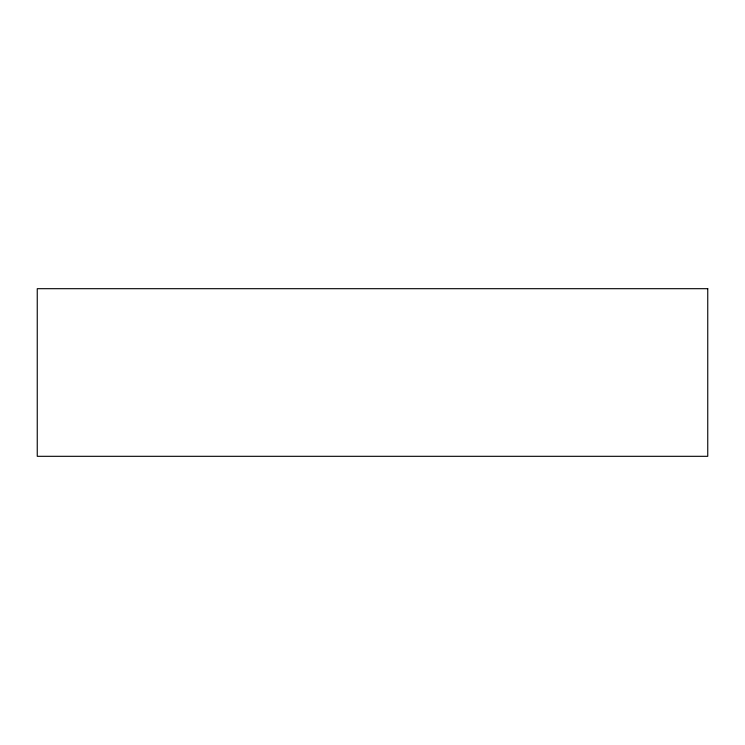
<?xml version="1.0" encoding="UTF-8"?>
<svg xmlns="http://www.w3.org/2000/svg" width="745" height="745" viewBox="0 0 745 745"><rect width="100%" height="100%" fill="white"/><g stroke="black" fill="none" stroke-linecap="round" stroke-linejoin="round"><path stroke-width="1.12" d="M707.75 288.688L37.25 288.688L37.25 456.312L707.75 456.312L707.75 288.688"/></g></svg>
